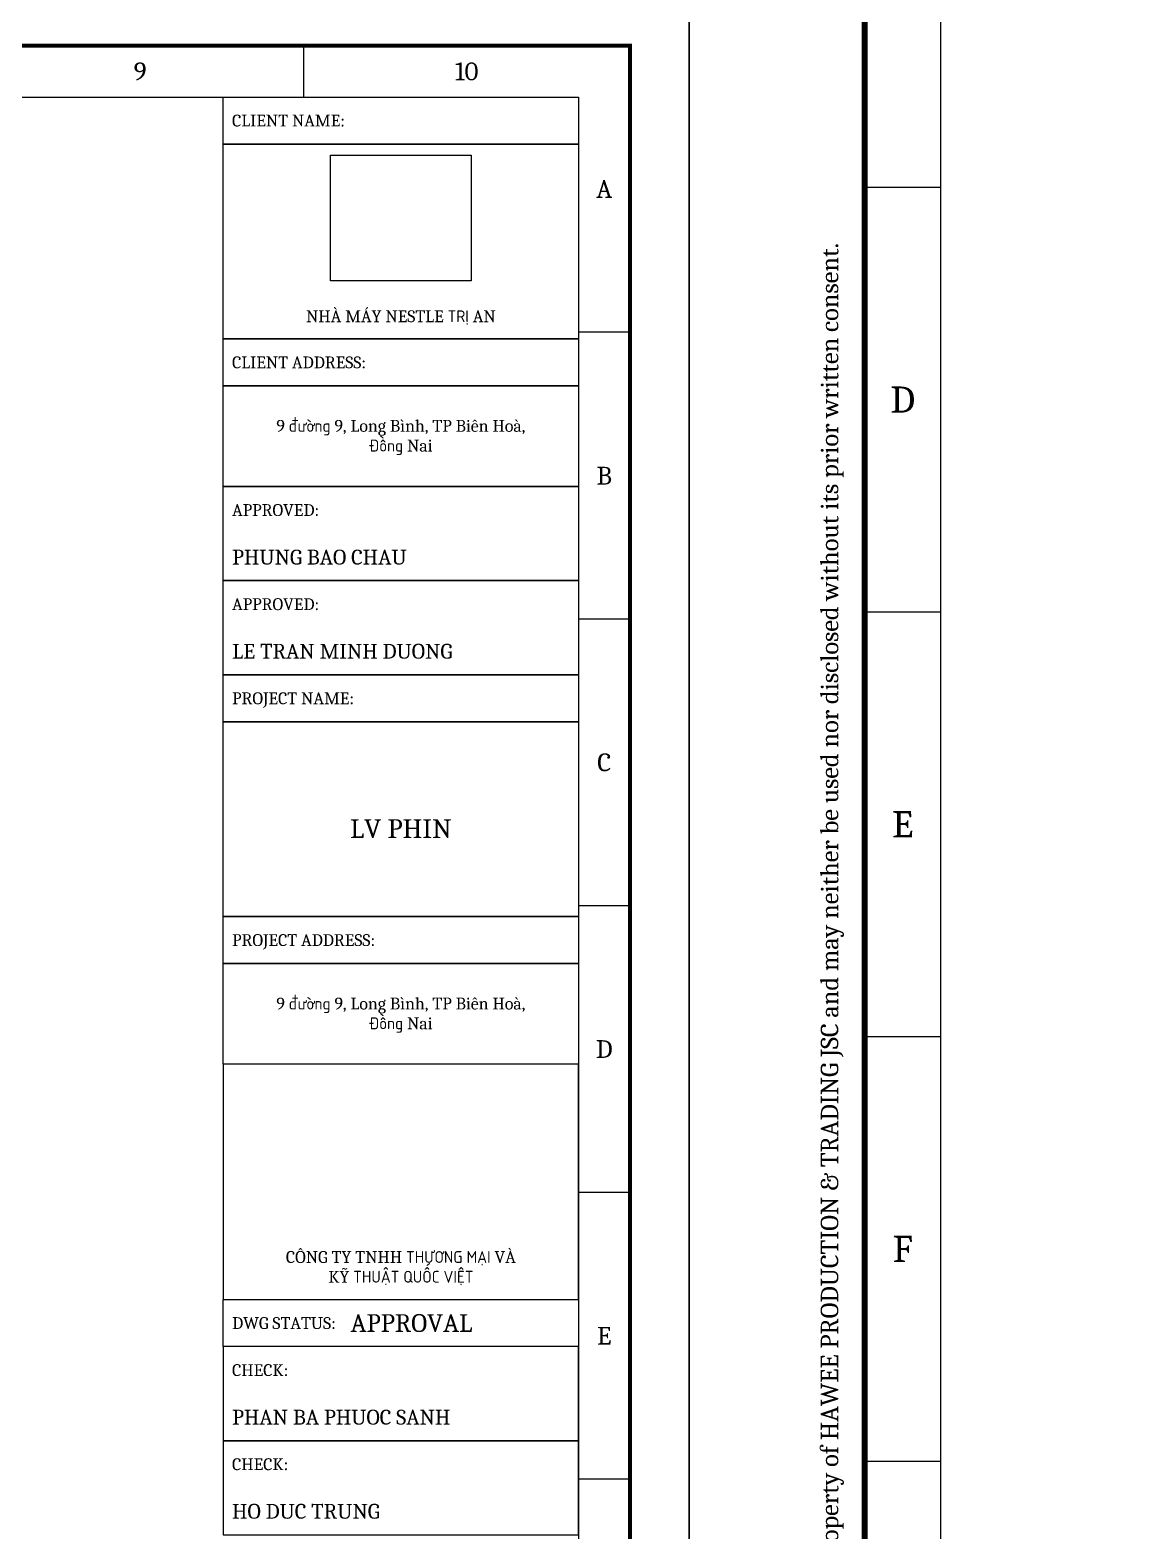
# Model space of a CAD drawing. Header units: millimetres. Extents: x -116965 to 323937, y 291661 to 566926.
# Drawn here: x -52299 to -49668, y 314138 to 317686 of the extents above; entities that cross this region are included whole.
import ezdxf
from ezdxf.enums import TextEntityAlignment as Align

# ---------------------------------------------------------------- set-up
doc = ezdxf.new("R2010")
doc.units = ezdxf.units.MM
doc.layers.get('0').update_dxf_attribs({"lineweight": 18})
doc.styles.add('hwBorder', font='Cambria.ttf')
picture_1 = doc.add_image_def('image1.png', size_in_pixel=(430, 385))

# ---------------------------------------------------------------- blocks, each defined once
blk = doc.blocks.new('*U1980')
at = {"color": 5}
for p, q in [((258.111, 198.621), (258.111, 194.282)), ((285.679, 174.419), (281.339, 174.419)), ((285.679, 150.216), (281.339, 150.216)), ((10, 126.013), (14.339, 126.013)), ((285.679, 126.013), (281.339, 126.013)), ((10, 101.811), (14.339, 101.811)), ((285.679, 101.811), (281.339, 101.811)), ((10, 77.608), (14.339, 77.608)), ((285.679, 77.608), (281.339, 77.608)), ((10, 53.405), (14.339, 53.405))]:
    blk.add_line(p, q, dxfattribs=at)
at = {"color": 5, "const_width": 0.35}
blk.add_lwpolyline([(10, 198.621), (285.679, 198.621), (285.679, 5), (10, 5)], close=True, dxfattribs=at)
at = {"color": 5}
for points in [[(14.339, 194.282), (281.339, 194.282), (281.339, 9.339), (14.339, 9.339)], [(251.339, 194.282), (281.339, 194.282), (281.339, 190.309), (251.339, 190.309)], [(251.339, 190.309), (281.339, 190.309), (281.339, 173.868), (251.339, 173.868)], [(251.339, 173.868), (281.339, 173.868), (281.339, 169.896), (251.339, 169.896)], [(251.339, 173.868), (281.339, 173.868), (281.339, 169.896), (251.339, 169.896)], [(251.339, 169.896), (281.339, 169.896), (281.339, 153.455), (251.339, 153.455)], [(251.339, 169.896), (281.339, 169.896), (281.339, 161.4), (251.339, 161.4)], [(251.339, 161.4), (281.339, 161.4), (281.339, 153.455), (251.339, 153.455)], [(251.339, 153.455), (281.339, 153.455), (281.339, 145.51), (251.339, 145.51)], [(251.339, 145.51), (281.339, 145.51), (281.339, 141.537), (251.339, 141.537)], [(251.339, 141.537), (281.339, 141.537), (281.339, 125.096), (251.339, 125.096)], [(251.339, 125.096), (281.339, 125.096), (281.339, 121.124), (251.339, 121.124)], [(251.339, 121.124), (281.339, 121.124), (281.339, 112.628), (251.339, 112.628)], [(251.339, 92.765), (281.339, 92.765), (281.339, 112.628), (251.339, 112.628)], [(251.339, 92.765), (281.339, 92.765), (281.339, 88.792), (251.339, 88.792)], [(251.339, 80.847), (281.339, 80.847), (281.339, 88.792), (251.339, 88.792)], [(251.339, 72.902), (281.339, 72.902), (281.339, 80.847), (251.339, 80.847)]]:
    blk.add_lwpolyline(points, close=True, dxfattribs=at)
at = {"layer": 'Defpoints', "color": 4}
blk.add_lwpolyline([(0, 203.621), (290.679, 203.621), (290.679, 0), (0, 0)], close=True, dxfattribs=at)
at = {"color": 253, "style": 'hwBorder'}
for s, p in [('9', (244.327, 196.452)), ('10', (271.895, 196.452)), ('A', (283.509, 186.52)), ('B', (283.509, 162.317)), ('C', (283.509, 138.115)), ('D', (12.17, 113.912)), ('D', (283.509, 113.912)), ('E', (12.17, 89.709)), ('E', (283.509, 89.709)), ('F', (12.17, 65.507))]:
    blk.add_text(s, height=1.5, dxfattribs=at).set_placement(p, align=Align.MIDDLE_CENTER)
for s, height, p in [('CLIENT NAME:', 1, (252.089, 192.296)), ('CLIENT ADDRESS:', 1, (252.089, 171.882)), ('APPROVED:', 1, (252.089, 159.414)), ('PHUNG BAO CHAU', 1.25, (252.089, 155.441)), ('APPROVED:', 1, (252.089, 151.469)), ('LE TRAN MINH DUONG', 1.25, (252.089, 147.496)), ('PROJECT NAME:', 1, (252.089, 143.523)), ('PROJECT ADDRESS:', 1, (252.089, 123.11)), ('DWG STATUS:', 1, (252.089, 90.779)), ('CHECK:', 1, (252.089, 86.806)), ('PHAN BA PHUOC SANH', 1.25, (252.089, 82.833)), ('CHECK:', 1, (252.089, 78.861)), ('HO DUC TRUNG', 1.25, (252.089, 74.888))]:
    blk.add_text(s, height=height, dxfattribs=at).set_placement(p, align=Align.MIDDLE_LEFT)
blk.add_text('All technical information contained in this document is the exclusive property of HAWEE PRODUCTION & TRADING JSC and may neither be used nor disclosed without its prior written consent. ', height=1, rotation=90, dxfattribs=at).set_placement((8, 5), align=Align.MIDDLE_LEFT)
at = {"color": 6, "style": 'hwBorder'}
blk.add_text('APPROVAL', height=1.5, dxfattribs=at).set_placement((262.089, 90.779), align=Align.MIDDLE_LEFT)
at = {"color": 253, "char_height": 1, "attachment_point": 5, "style": 'hwBorder'}
for s, insert in [('NHÀ MÁY NESTLE TRỊ AN', (266.339, 175.669)), ('CÔNG TY TNHH THƯƠNG MẠI VÀ KỸ THUẬT QUỐC VIỆT', (266.339, 95.416))]:
    blk.add_mtext_dynamic_manual_height_columns(s, width=20.92633, gutter_width=12.5, heights=[0], dxfattribs=dict(at, insert=insert))
at = {"color": 253, "char_height": 1, "width": 30, "attachment_point": 5, "style": 'hwBorder'}
for insert in [(266.339, 165.54), (266.339, 116.768)]:
    blk.add_mtext('9 đường 9, Long Bình, TP Biên Hoà,\\PĐồng Nai', dxfattribs=dict(at, insert=insert))
at = {"color": 253, "insert": (266.339, 132.517), "char_height": 1.6, "width": 30, "attachment_point": 5, "line_spacing_factor": 0.75, "style": 'hwBorder'}
blk.add_mtext('LV PHIN', dxfattribs=at)
at = {"color": 6, "style": 'hwBorder', "flags": 8}
for tag, p in [("DWG'SNAME", (266.339, 58.998)), ("DWG'SCODE2", (266.339, 51.052))]:
    blk.add_attdef(tag, text='', height=1.5, dxfattribs=at).set_placement(p, align=Align.MIDDLE_CENTER)
at = {"color": 253, "style": 'hwBorder', "flags": 8}
for tag, p in [('REV_MODIFY0', (264.339, 44.1)), ('REV_DATE0', (277.339, 44.1)), ('REV_0', (253.339, 43.788)), ('REV_MODIFY1', (264.339, 40.789)), ('REV_DATE1', (277.339, 40.789)), ('REV_1', (253.339, 40.477)), ('REV_2', (253.339, 37.166)), ('REV_MODIFY2', (264.339, 37.479)), ('REV_DATE2', (277.339, 37.479)), ('REV_3', (253.339, 33.856)), ('REV_MODIFY3', (264.339, 34.169)), ('REV_DATE3', (277.339, 34.169)), ('REV_4', (253.339, 30.545)), ('REV_MODIFY4', (264.339, 30.858)), ('REV_DATE4', (277.339, 30.858))]:
    blk.add_attdef(tag, text='', height=1, dxfattribs=at).set_placement(p, align=Align.MIDDLE_CENTER)
at = {"color": 6, "style": 'hwBorder', "flags": 8}
for tag, p in [('TOLERANCE', (261.539, 27.216)), ('PAGE', (259.339, 15.298))]:
    blk.add_attdef(tag, text='', height=1.5, dxfattribs=at).set_placement(p, align=Align.MIDDLE_LEFT)
at = {"lineweight": -3, "ltscale": 5}
image = blk.add_image(picture_1, insert=(260.404, 178.754), size_in_units=(11.87, 10.628), dxfattribs=at)
image.dxf.flags = 7

msp = doc.modelspace()

# ---------------------------------------------------------------- block references
at = {"ltscale": 5}
for p, xscale, yscale, zscale in [((-50740.951789, 312088.154046), 41.47693088945395, 41.47693088945395, 41.47693088945395), ((-58879.961977, 312088.154046), 28, 28, 28)]:
    msp.add_blockref('*U1980', p, dxfattribs=dict(at, xscale=xscale, yscale=yscale, zscale=zscale))

doc.saveas('drawing.dxf')
